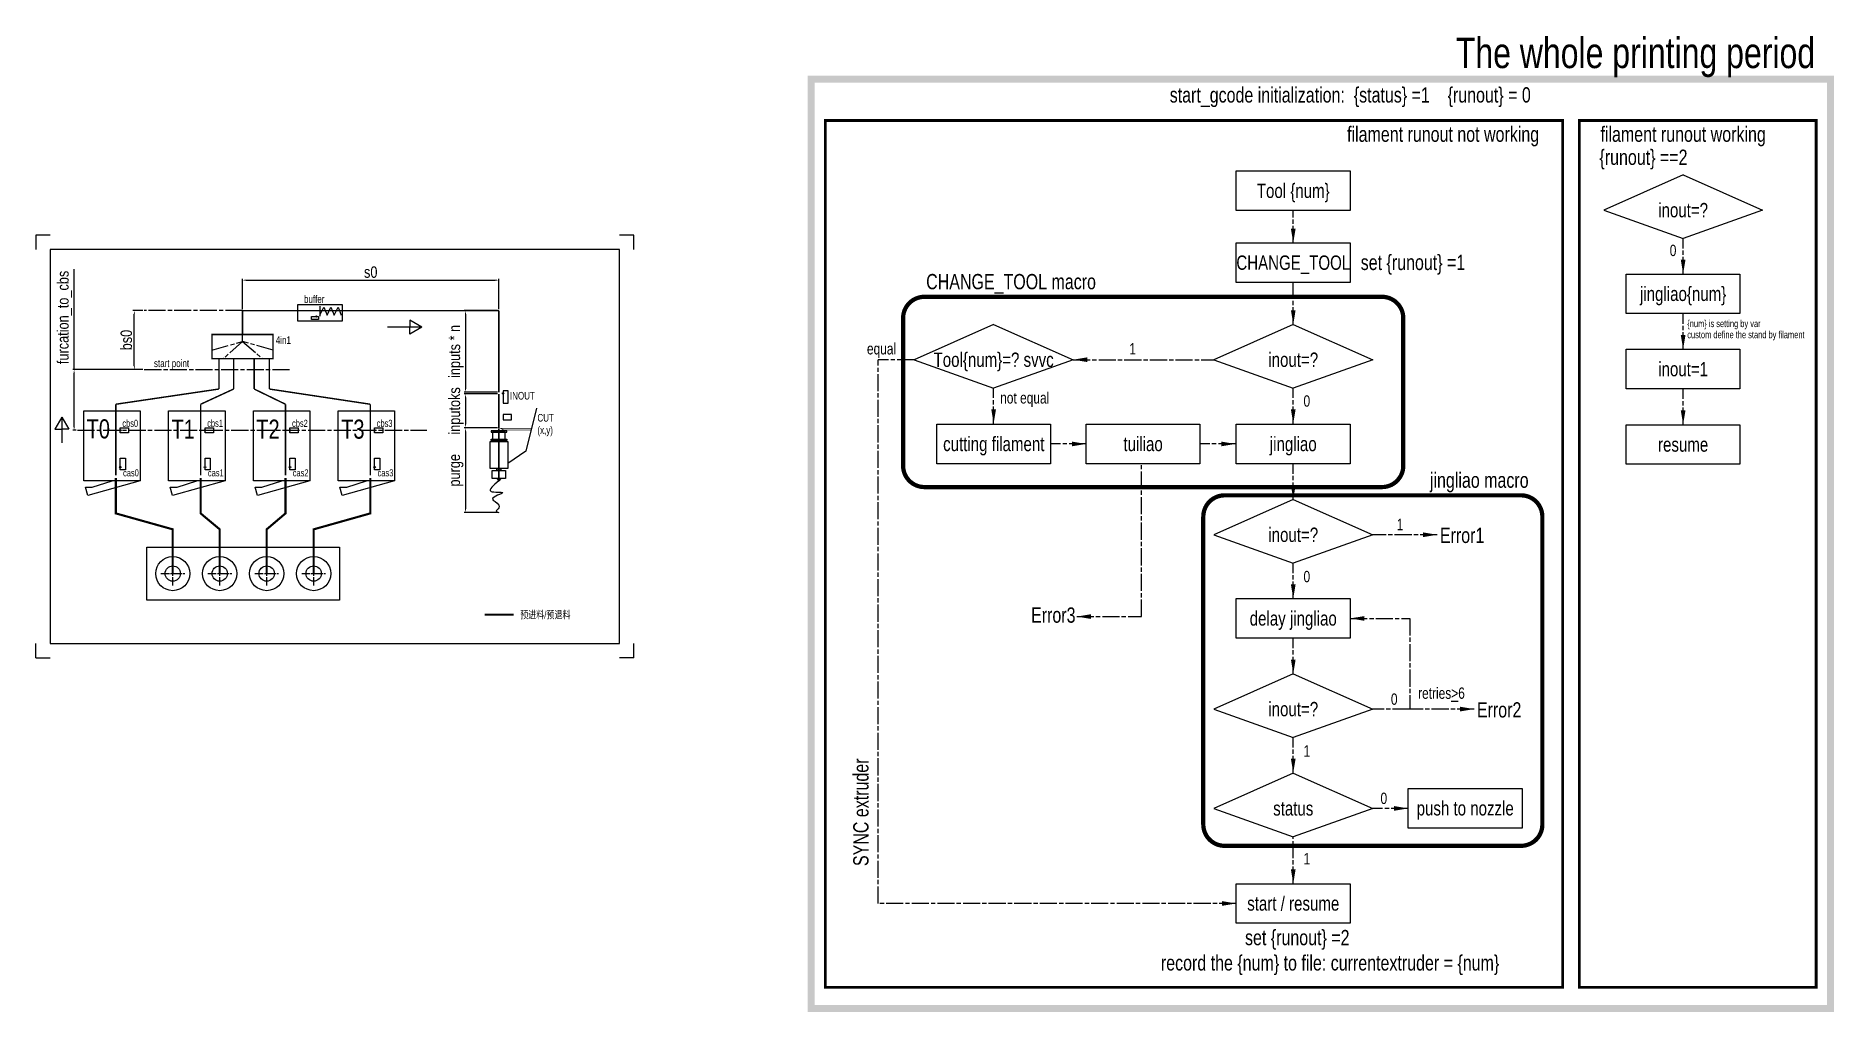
# Model space of a CAD drawing. Header units: millimetres. Extents: x 0 to 1263, y -249 to 437.
import ezdxf
from ezdxf.enums import TextEntityAlignment as Align

# ---------------------------------------------------------------- set-up
doc = ezdxf.new("R2010")
doc.units = ezdxf.units.MM
for name, pattern in [('AM_ISO08W050', [18, 12, -1.5, 3, -1.5]), ('AM_ISO08W050x2', [9, 6, -0.75, 1.5, -0.75]), ('PHANTOM2', [31.75, 15.875, -3.175, 3.175, -3.175, 3.175, -3.175])]:
    doc.linetypes.add(name, pattern=pattern)
doc.layers.get('0').update_dxf_attribs({"lineweight": 25})
for name, color, linetype, lineweight in [('AM_0', 7, 'Continuous', 25), ('AM_5', 3, 'Continuous', 25), ('AM_7', 4, 'AM_ISO08W050', 25), ('AM_8', 1, 'Continuous', 25), ('AM_BOR', 7, 'Continuous', 25)]:
    doc.layers.add(name, color=color, linetype=linetype, lineweight=lineweight)
doc.styles.add('ACISOTS', font='Arial.ttf', dxfattribs={"width": 0.75})
doc.styles.add('MCG_STANDARD', font='Arial.ttf', dxfattribs={"width": 0.8})
doc.dimstyles.new('_MCG$0', dxfattribs={"dimtxt": 3.5, "dimasz": 2.5, "dimexe": 1, "dimexo": 1, "dimgap": 1.5, "dimtad": 1, "dimdec": 0, "dimrnd": 0.05, "dimdsep": 46, "dimtxsty": 'MCG_STANDARD', "dimcen": 0, "dimclrd": 256, "dimclre": 256, "dimclrt": 2, "dimadec": 0, "dimazin": 2, "dimtp": 0.1, "dimtm": 0.1, "dimtfac": 0.71, "dimtdec": 0, "dimtmove": 0, "dimatfit": 3, "dimfxl": 0, "dimlwd": -1, "dimlwe": -1, "dimarcsym": 1})
doc.dimstyles.new('_MCG$7', dxfattribs={"dimtxt": 5, "dimasz": 2.5, "dimexe": 1, "dimexo": 1, "dimgap": 1.5, "dimtad": 1, "dimrnd": 0.05, "dimdsep": 46, "dimtxsty": 'MCG_STANDARD', "dimcen": 0, "dimclrd": 256, "dimclre": 256, "dimclrt": 2, "dimadec": 0, "dimazin": 2, "dimtp": 0.1, "dimtm": 0.1, "dimtfac": 0.71, "dimtmove": 0, "dimatfit": 3, "dimfxl": 0, "dimlwd": -1, "dimlwe": -1, "dimarcsym": 1})

# ---------------------------------------------------------------- blocks, each defined once
blk = doc.blocks.new('_MCG_A3')
at = {"layer": 'AM_BOR'}
for p, q in [((0, 297), (0, 287)), ((420, 297), (410, 297)), ((420, 287), (420, 297)), ((0, 0), (10, 0)), ((420, 0), (410, 0))]:
    blk.add_line(p, q, dxfattribs=at)
at = {"layer": 'AM_BOR', "color": 161}
for p, q in [((10, 297), (0, 297)), ((410, 287), (10, 287)), ((10, 287), (10, 10)), ((410, 10), (410, 287)), ((0, 0), (0, 10)), ((10, 10), (410, 10)), ((420, 0), (420, 10))]:
    blk.add_line(p, q, dxfattribs=at)
blk = doc.blocks.new('A$Cab3571d5')
for centre in [(25.6, -21.7), (25.6, -47.5)]:
    blk.add_circle(centre, 0.55)
at = {"layer": 'AM_0'}
for p, q in [((2.8, -67.5), (1.1, -61.5)), ((1.1, -61.5), (6, -61.5)), ((39.7, -57.2), (2.8, -67.5)), ((6, -61.5), (19.9, -57.2))]:
    blk.add_line(p, q, dxfattribs=at)
for points in [[(0, -7.9), (39.7, -7.9), (39.7, -57.2), (0, -57.2)], [(25.6, -23.5), (25.6, -19.9), (31.5, -19.9), (31.5, -23.5)], [(25.6, -41.2), (29.2, -41.2), (29.2, -49.3), (25.6, -49.3)]]:
    blk.add_lwpolyline(points, close=True, dxfattribs=at)
blk = doc.blocks.new('A$C6f15ffd2')
at = {"layer": 'AM_0'}
for p in [(-1.4, -26.8), (1.4, -26.8)]:
    blk.add_line(p, (0, -28.4), dxfattribs=at)
for points in [[(-5.5, 5.7), (5.5, 5.7), (5.5, 6.6), (-5.5, 6.6)], [(-5.5, 0.9), (5.5, 0.9), (5.5, 0), (-5.5, 0)], [(-4.4, 0.9), (4.4, 0.9), (4.4, 5.7), (-4.4, 5.7)], [(-1.4, 0), (1.4, 0), (1.4, -0.7), (-1.4, -0.7)], [(-6.2, -0.7), (6.2, -0.7), (6.2, -19.8), (-6.2, -19.8)], [(-4.6, -21.2), (4.6, -21.2), (4.6, -26.8), (-4.6, -26.8)], [(-1.4, -19.8), (1.4, -19.8), (1.4, -21.2), (-1.4, -21.2)]]:
    blk.add_lwpolyline(points, close=True, dxfattribs=at)
blk = doc.blocks.new('A$Ca246c201')
blk.add_circle((3, -7.1), 0.492)
at = {"layer": 'AM_0'}
for points in [[(3, -13.9), (6.6, -13.9), (6.6, -5.2), (3, -5.2)], [(3, -21.9), (3, -25.6), (9, -25.6), (9, -21.9)]]:
    blk.add_lwpolyline(points, close=True, dxfattribs=at)
blk = doc.blocks.new('A$C42762411')
at = {"layer": 'AM_0'}
for radius in [12, 5.37]:
    blk.add_circle((0, 0), radius, dxfattribs=at)
at = {"layer": 'AM_7', "linetype": 'AM_ISO08W050x2'}
for p, q in [((-8.4, 0), (8.4, 0)), ((0, -8.4), (0, 8.4))]:
    blk.add_line(p, q, dxfattribs=at)
blk = doc.blocks.new('A$C2a58edef')
at = {"layer": 'AM_0', "color": 0, "linetype": 'ByBlock'}
blk.add_lwpolyline([(-41.4, 13.5), (38.5, 13.5), (38.5, -14.3), (-41.4, -14.3)], close=True, dxfattribs=at)
at = {"layer": 'AM_0', "style": 'ACISOTS', "width": 0.75}
blk.add_attdef('RECTANGLE', text='', height=10.1, dxfattribs=at).set_placement((-1.4, -0.4), align=Align.MIDDLE_CENTER)
blk = doc.blocks.new('A$C27494f5f')
at = {"layer": 'AM_0', "color": 0, "linetype": 'ByBlock'}
for points in [[(0, 24.8), (-55.8, 0), (0, -19.9)], [(0, 24.8), (55.8, 0), (0, -19.9)]]:
    blk.add_lwpolyline(points, dxfattribs=at)
at = {"layer": 'AM_0', "style": 'ACISOTS', "width": 0.75}
blk.add_attdef('RECTANGLE', text='', height=10.1, dxfattribs=at).set_placement((0, 0), align=Align.MIDDLE_CENTER)
blk = doc.blocks.new('*D57')
at = {"layer": 'AM_5', "transparency": 16777216}
for p, q in [((75.1, 244), (68.1, 244)), ((69.1, 205.1), (69.1, 241.5)), ((75.1, 202.6), (68.1, 202.6))]:
    blk.add_line(p, q, dxfattribs=at)
for points in [[(68.7, 241.5), (69.5, 241.5), (69.1, 244)], [(68.7, 205.1), (69.5, 205.1), (69.1, 202.6)]]:
    blk.add_solid(points, dxfattribs=at)
at = {"layer": 'Defpoints', "color": 0, "transparency": 16777216}
for p in [(69.1, 244), (76.1, 244), (76.1, 202.6)]:
    blk.add_point(p, dxfattribs=at)
at = {"layer": 'AM_5', "color": 2, "transparency": 16777216, "insert": (63.5, 223.3), "char_height": 8, "attachment_point": 5, "rotation": 90, "style": 'MCG_STANDARD'}
blk.add_mtext('bs0', dxfattribs=at)
blk = doc.blocks.new('*D58')
at = {"layer": 'AM_5', "transparency": 16777216}
for p, q in [((145.1, 245), (145.1, 266.4)), ((147.6, 265.4), (322.7, 265.4)), ((325.2, 245), (325.2, 266.4))]:
    blk.add_line(p, q, dxfattribs=at)
for points in [[(147.6, 265.8), (147.6, 264.9), (145.1, 265.4)], [(322.7, 265.8), (322.7, 264.9), (325.2, 265.4)]]:
    blk.add_solid(points, dxfattribs=at)
at = {"layer": 'Defpoints', "color": 0, "transparency": 16777216}
for p in [(325.2, 265.4), (145.1, 244), (325.2, 244)]:
    blk.add_point(p, dxfattribs=at)
at = {"layer": 'AM_5', "color": 2, "transparency": 16777216, "insert": (235.2, 271), "char_height": 8, "attachment_point": 5, "style": 'MCG_STANDARD'}
blk.add_mtext('s0', dxfattribs=at)
blk = doc.blocks.new('*D59')
at = {"layer": 'AM_5', "transparency": 16777216}
for p, q in [((324.2, 244), (300.8, 244)), ((301.8, 241.5), (301.8, 189.1)), ((324.2, 186.6), (300.8, 186.6))]:
    blk.add_line(p, q, dxfattribs=at)
for points in [[(301.4, 241.5), (302.2, 241.5), (301.8, 244)], [(301.4, 189.1), (302.2, 189.1), (301.8, 186.6)]]:
    blk.add_solid(points, dxfattribs=at)
at = {"layer": 'Defpoints', "color": 0, "transparency": 16777216}
for p in [(325.2, 244), (301.8, 186.6), (325.2, 186.6)]:
    blk.add_point(p, dxfattribs=at)
at = {"layer": 'AM_5', "color": 2, "transparency": 16777216, "insert": (295.2, 215.3), "char_height": 8, "width": 40.319, "attachment_point": 5, "rotation": 90, "style": 'MCG_STANDARD'}
blk.add_mtext('inputs * n', dxfattribs=at)
blk = doc.blocks.new('*D60')
at = {"layer": 'AM_5', "transparency": 16777216}
for p, q in [((324.2, 185.4), (300.8, 185.4)), ((301.8, 182.9), (301.8, 164.1)), ((324.2, 161.6), (300.8, 161.6))]:
    blk.add_line(p, q, dxfattribs=at)
for points in [[(301.4, 182.9), (302.2, 182.9), (301.8, 185.4)], [(301.4, 164.1), (302.2, 164.1), (301.8, 161.6)]]:
    blk.add_solid(points, dxfattribs=at)
at = {"layer": 'Defpoints', "color": 0, "transparency": 16777216}
for p in [(325.2, 185.4), (301.8, 161.6), (325.2, 161.6)]:
    blk.add_point(p, dxfattribs=at)
at = {"layer": 'AM_5', "color": 2, "transparency": 16777216, "insert": (295.2, 173.5), "char_height": 8, "attachment_point": 5, "rotation": 90, "style": 'MCG_STANDARD'}
blk.add_mtext('inputoks', dxfattribs=at)
blk = doc.blocks.new('*D61')
at = {"layer": 'AM_5', "transparency": 16777216}
for p, q in [((324.2, 161.6), (300.8, 161.6)), ((301.8, 159.1), (301.8, 104.6)), ((324.2, 102.1), (300.8, 102.1))]:
    blk.add_line(p, q, dxfattribs=at)
for points in [[(301.4, 159.1), (302.2, 159.1), (301.8, 161.6)], [(301.4, 104.6), (302.2, 104.6), (301.8, 102.1)]]:
    blk.add_solid(points, dxfattribs=at)
at = {"layer": 'Defpoints', "color": 0, "transparency": 16777216}
for p in [(325.2, 161.6), (301.8, 102.1), (325.2, 102.1)]:
    blk.add_point(p, dxfattribs=at)
at = {"layer": 'AM_5', "color": 2, "transparency": 16777216, "insert": (295.1, 131.8), "char_height": 8, "attachment_point": 5, "rotation": 90, "style": 'MCG_STANDARD'}
blk.add_mtext('purge', dxfattribs=at)
blk = doc.blocks.new('*D63')
at = {"layer": 'AM_5', "transparency": 16777216}
for p, q in [((26.8, 202.6), (26.8, 273.2)), ((75.1, 202.6), (25.8, 202.6)), ((26.8, 162.4), (26.8, 200.1)), ((28.2, 159.9), (25.8, 159.9))]:
    blk.add_line(p, q, dxfattribs=at)
for points in [[(26.4, 200.1), (27.2, 200.1), (26.8, 202.6)], [(26.4, 162.4), (27.2, 162.4), (26.8, 159.9)]]:
    blk.add_solid(points, dxfattribs=at)
at = {"layer": 'Defpoints', "color": 0, "transparency": 16777216}
for p in [(76.1, 202.6), (26.8, 159.9), (29.2, 159.9)]:
    blk.add_point(p, dxfattribs=at)
at = {"layer": 'AM_5', "color": 2, "transparency": 16777216, "insert": (20.1, 239.2), "char_height": 8, "attachment_point": 5, "rotation": 90, "style": 'MCG_STANDARD'}
blk.add_mtext('furcation_to_cbs', dxfattribs=at)

msp = doc.modelspace()

# ---------------------------------------------------------------- linework, layer by layer
at = {"layer": 'AM_0'}
msp.add_line((199.5, 247), (199.5, 240.2), dxfattribs=at)
at = {"layer": 'AM_0', "const_width": 5}
msp.add_lwpolyline([(544.6, 406.7), (1260.7, 406.7), (1260.7, -246.4), (544.6, -246.4)], close=True, dxfattribs=at)
at = {"layer": 'AM_0', "color": 6, "const_width": 2}
for points in [[(1072.6, 377.6), (554.6, 377.6), (554.6, -231.5), (1072.6, -231.5)], [(1084.3, 377.6), (1250.7, 377.6), (1250.7, -231.5), (1084.3, -231.5)]]:
    msp.add_lwpolyline(points, close=True, dxfattribs=at)
at = {"layer": 'AM_0', "color": 2, "linetype": 'PHANTOM2', "const_width": 3}
msp.add_lwpolyline([(624.2, 253.7), (945.6, 253.7, -0.414214), (960.6, 238.7), (960.6, 135, -0.414214), (945.6, 120), (624.2, 120, -0.414214), (609.2, 135), (609.2, 238.7, -0.414214)], format="xyb", close=True, dxfattribs=at)
at = {"layer": 'AM_0'}
for points in [[(184, 248.4), (215.1, 248.4), (215.1, 236.6), (184, 236.6)], [(193.5, 239.9), (198.5, 239.9), (198.5, 237.7), (193.5, 237.7)], [(78, 77.8), (213.2, 77.8), (213.2, 40.6), (78, 40.6)]]:
    msp.add_lwpolyline(points, close=True, dxfattribs=at)
for points in [[(199.5, 240.8), (202.2, 246.5), (204.5, 240.8)], [(204.5, 240.8), (207.2, 246.5), (209.5, 240.8)], [(209.5, 240.8), (212.2, 246.5), (214.5, 240.8)], [(271.2, 232.3), (247, 232.3)], [(271.2, 232.3), (262.6, 237.2), (262.6, 232.3)], [(271.2, 232.3), (262.6, 227.4), (262.6, 232.3)], [(18.1, 169.2), (13.3, 160.6), (18.1, 160.6)], [(18.1, 169.2), (18.1, 151.2)], [(18.1, 169.2), (23, 160.6), (18.1, 160.6)], [(351.7, 175.4), (344.1, 145.3), (331.5, 136.6)]]:
    msp.add_lwpolyline(points, dxfattribs=at)
at = {"layer": 'AM_0', "color": 2, "linetype": 'AM_ISO08W050', "const_width": 0.5}
msp.add_lwpolyline([(347.9, 160.1), (328.6, 160.1), (326.6, 161.2), (348.1, 161.2)], dxfattribs=at)
at = {"layer": 'AM_0', "color": 5, "linetype": 'PHANTOM2', "const_width": 3}
msp.add_lwpolyline([(835.1, 114.2), (1043.3, 114.2, -0.414214), (1058.3, 99.2), (1058.3, -117.1, -0.414214), (1043.3, -132.1), (835.1, -132.1, -0.414214), (820.1, -117.1), (820.1, 99.2, -0.414214)], format="xyb", close=True, dxfattribs=at)
at = {"layer": 'AM_0'}
msp.add_circle((197, 239.9), 0.43, dxfattribs=at)
msp.add_spline([(325.2, 124.4), (319.7, 117), (327.9, 116.1), (320.7, 111.6), (325.2, 107.4), (325.2, 105.4), (323.3, 103), (325.2, 102.1)], degree=3, dxfattribs=at)
at = {"layer": 'AM_7'}
for p, q in [((145.1, 244), (76, 244)), ((76.1, 202.6), (179.4, 202.6)), ((617, 209.5), (591.6, 209.5)), ((29.2, 159.9), (274.5, 159.9)), ((965.1, -36), (939.1, -36))]:
    msp.add_line(p, q, dxfattribs=at)
at = {"layer": 'AM_7', "color": 1}
for p, q in [((123.6, 216.1), (145.1, 222.4)), ((145.1, 222.4), (131.6, 210.3)), ((145.1, 222.4), (145.1, 227.2)), ((166.6, 216.1), (145.1, 222.4)), ((145.1, 222.4), (159, 210.3))]:
    msp.add_line(p, q, dxfattribs=at)
at = {"layer": 'AM_7', "color": 2, "const_width": 1}
for points in [[(145.1, 227.2), (145.1, 244), (325.2, 244)], [(128.6, 188.9), (128.6, 210.3)], [(138.9, 188.9), (138.9, 210.3)], [(153.3, 188.9), (153.3, 210.3)], [(163.9, 188.9), (163.9, 210.3)], [(128.6, 188.9), (56.1, 178.2)], [(56.1, 128.3), (56.1, 178.2)], [(115.7, 178.2), (138.9, 188.9)], [(115.7, 128.3), (115.7, 178.2)], [(153.3, 188.9), (175.3, 178.2)], [(234.9, 178.2), (163.9, 188.9)], [(175.3, 128.3), (175.3, 178.2)], [(234.9, 128.3), (234.9, 178.2)]]:
    msp.add_lwpolyline(points, dxfattribs=at)
at = {"layer": 'AM_7', "const_width": 1}
msp.add_lwpolyline([(325.2, 244), (325.2, 186.6)], dxfattribs=at)
at = {"layer": 'AM_7', "color": 1, "const_width": 1}
msp.add_lwpolyline([(123.6, 227.2), (166.6, 227.2), (166.6, 210.3), (123.6, 210.3)], close=True, dxfattribs=at)
at = {"layer": 'AM_7', "color": 6}
msp.add_lwpolyline([(325.2, 185.4, 1, 1, 0), (325.2, 161.2, 1, 1, 0)], format="xyseb", dxfattribs=at)
at = {"layer": 'AM_7', "color": 5}
msp.add_lwpolyline([(325.2, 161, 1, 1, 0), (325.2, 124.4, 0, 0, 0)], format="xyseb", dxfattribs=at)
at = {"layer": 'AM_7', "color": 7, "const_width": 1.5}
for points in [[(96.1, 59.2), (96.1, 90.3), (56.1, 101.5), (56.1, 126.4)], [(129.1, 59.2), (129.1, 90.3), (115.7, 101.5), (115.7, 126.4)], [(162.1, 59.2), (162.1, 90.3), (175.3, 101.5), (175.3, 126.4)], [(195.1, 59.2), (195.1, 90.3), (234.9, 101.5), (234.9, 126.4)], [(315.2, 30.3), (335.6, 30.3)]]:
    msp.add_lwpolyline(points, dxfattribs=at)

# ---------------------------------------------------------------- block references
at = {"layer": 'AM_0', "lineweight": 0}
msp.add_blockref('_MCG_A3', (0, 0), dxfattribs=at)
at = {"layer": 'AM_0'}
for name, p in [('A$Ca246c201', (325.2, 192.9)), ('A$Cab3571d5', (33.6, 181.5)), ('A$Cab3571d5', (93.2, 181.5)), ('A$Cab3571d5', (152.8, 181.5)), ('A$Cab3571d5', (212.3, 181.5)), ('A$C6f15ffd2', (325.2, 152.8)), ('A$C42762411', (96.1, 59.2)), ('A$C42762411', (129.1, 59.2)), ('A$C42762411', (162.1, 59.2)), ('A$C42762411', (195.1, 59.2))]:
    msp.add_blockref(name, p, dxfattribs=at)
at = {"layer": 'AM_5'}
for p, values in [((884.7, 328.6), {'RECTANGLE': 'Tool {num}'}), ((884.7, 278.1), {'RECTANGLE': 'CHANGE_TOOL'}), ((1158.6, 256.2), {'RECTANGLE': 'jingliao{num}'}), ((1158.6, 203.3), {'RECTANGLE': 'inout=1'}), ((674.3, 150.7), {'RECTANGLE': 'cutting filament'}), ((779.2, 150.7), {'RECTANGLE': 'tuiliao'}), ((884.7, 150.7), {'RECTANGLE': 'jingliao'}), ((1158.6, 150.3), {'RECTANGLE': 'resume'}), ((884.7, 28.1), {'RECTANGLE': 'delay jingliao'}), ((1005.5, -105.3), {'RECTANGLE': 'push to nozzle'}), ((884.7, -172.2), {'RECTANGLE': 'start / resume'})]:
    msp.add_blockref('A$C2a58edef', p, dxfattribs=at).add_auto_attribs(values)
at = {"layer": 'AM_5', "color": 1}
for p, values in [((1157.2, 314.6), {'RECTANGLE': 'inout=?'}), ((672.8, 209.5), {'RECTANGLE': 'Tool{num}=? svvc'}), ((883.3, 209.5), {'RECTANGLE': 'inout=?'}), ((883.3, 86.5), {'RECTANGLE': 'inout=?'}), ((883.3, -36), {'RECTANGLE': 'inout=?'}), ((883.3, -105.8), {'RECTANGLE': 'status'})]:
    msp.add_blockref('A$C27494f5f', p, dxfattribs=at).add_auto_attribs(values)

# ---------------------------------------------------------------- texts
at = {"layer": 'AM_0', "style": 'ACISOTS', "width": 0.75}
for s, height, p in [('The whole printing period', 21.456, (997.5, 414.4)), ('start_gcode initialization:  {status} =1    {runout} = 0', 10.728, (796.5, 390.2)), ('start point', 5.364, (82.9, 204.3))]:
    msp.add_text(s, height=height, dxfattribs=at).set_placement(p)
at = {"layer": 'AM_0', "color": 6, "style": 'ACISOTS', "width": 0.75}
for s, height, p in [('filament runout not working', 10.728, (921.1, 362.6)), ('filament runout working', 10.728, (1099.1, 362.6)), ('{runout} ==2', 10.728, (1098.4, 346.4)), ('set {runout} =1', 10.728, (930.7, 272.5)), ('buffer', 5.36, (188.3, 249.4)), ('set {runout} =2', 10.728, (849.4, -201.9)), ('record the {num} to file: currentextruder = {num}', 10.728, (790.3, -219.7))]:
    msp.add_text(s, height=height, dxfattribs=at).set_placement(p)
at = {"layer": 'AM_0', "color": 2, "style": 'ACISOTS', "width": 0.75}
for s, height, p in [('0', 8, (1147.8, 282.3)), ('equal', 8, (583.8, 213.2)), ('1', 8, (768.1, 213.2)), ('not equal', 8, (677.4, 178.7)), ('0', 8, (890.5, 176.5)), ('T0', 13.41, (35.6, 154.2)), ('cbs0', 5, (60.7, 162.3)), ('T1', 13.41, (95.2, 154)), ('cbs1', 5, (120.3, 162.3)), ('T2', 13.41, (154.8, 154)), ('cbs2', 5, (179.9, 162.3)), ('T3', 13.41, (214.4, 154)), ('cbs3', 5, (239.4, 162.3)), ('1', 8, (956, 89.7)), ('0', 8, (890.5, 53.1)), ('0', 8, (951.9, -33)), ('1', 8, (890.5, -69.5)), ('0', 8, (944.6, -102.7)), ('1', 8, (890.5, -145.2))]:
    msp.add_text(s, height=height, dxfattribs=at).set_placement(p)
at = {"layer": 'AM_0', "color": 1, "style": 'ACISOTS', "width": 0.75}
for s, p in [('Error1', (986.3, 80.7)), ('Error3', (699.1, 24.7)), ('Error2', (1012.3, -41.9))]:
    msp.add_text(s, height=10.73, dxfattribs=at).set_placement(p)
msp.add_text('SYNC extruder', height=10.728, rotation=90, dxfattribs=at).set_placement((584.9, -146.3))
at = {"layer": 'AM_0', "color": 2, "insert": (971, -20.8), "char_height": 8, "width": 28.089, "attachment_point": 1, "style": 'ACISOTS'}
msp.add_mtext('retries{\\L>}6', dxfattribs=at)
at = {"layer": 'AM_7', "color": 1, "style": 'ACISOTS', "width": 0.75}
for s, p in [('4in1', (168.5, 220.6)), ('INOUT', (333, 181.5))]:
    msp.add_text(s, height=5.36, dxfattribs=at).set_placement(p)
at = {"layer": 'AM_7', "style": 'ACISOTS', "width": 0.75}
for s, height, p in [('CUT', 5.36, (352.3, 166)), ('(x,y)', 5.36, (352.3, 157.3)), ('cas0', 5, (61.2, 127.5)), ('cas1', 5, (120.8, 127.5)), ('cas2', 5, (180.4, 127.5)), ('cas3', 5, (240, 127.5))]:
    msp.add_text(s, height=height, dxfattribs=at).set_placement(p)
at = {"layer": 'AM_7', "color": 7, "style": 'ACISOTS', "width": 0.75}
msp.add_text('预进料/预退料', height=5.36, dxfattribs=at).set_placement((340.2, 27.6))
at = {"layer": 'AM_8', "color": 2, "linetype": 'PHANTOM2', "style": 'ACISOTS', "width": 0.75}
msp.add_text('CHANGE_TOOL macro', height=10.728, dxfattribs=at).set_placement((625.4, 259))
at = {"layer": 'AM_8', "color": 1, "linetype": 'PHANTOM2', "style": 'ACISOTS', "width": 0.75}
for s, p in [('{num} is setting by var', (1160.1, 232.4)), ('custom define the stand by filament', (1160.1, 224.6))]:
    msp.add_text(s, height=5, dxfattribs=at).set_placement(p)
at = {"layer": 'AM_8', "color": 5, "linetype": 'PHANTOM2', "style": 'ACISOTS', "width": 0.75}
msp.add_text('jingliao macro', height=10.728, dxfattribs=at).set_placement((979.3, 119.5))

# ---------------------------------------------------------------- dimensions: what is measured, and where the dimension line sits
at = {"layer": 'AM_5'}
for base, p1, p2, text, override, picture, middle in [((26.8, 159.9), (76.1, 202.6), (29.2, 159.9), 'furcation_to_cbs', {"dimtxt": 8}, '*D63', (26.8, 239.2)), ((301.8, 186.6), (325.2, 244), (325.2, 186.6), 'inputs * n', {"dimtxt": 8}, '*D59', (301.8, 215.3)), ((301.8, 161.6), (325.2, 185.4), (325.2, 161.6), 'inputoks', {"dimtxt": 8, "dimtad": 1, "dimtmove": 1}, '*D60', (301.8, 173.5))]:
    dim = msp.add_linear_dim(base=base, p1=p1, p2=p2, angle=90, text=text, dimstyle='_MCG$0', override=override, dxfattribs=at)
    dim.commit()
    dim.dimension.update_dxf_attribs({"geometry": picture, "text_midpoint": middle, "dimtype": 160})
dim = msp.add_linear_dim(base=(325.2, 265.4), p1=(145.1, 244), p2=(325.2, 244), text='s0', dimstyle='_MCG$0', override={"dimtxt": 8}, dxfattribs=at)
dim.commit()
dim.dimension.update_dxf_attribs({"geometry": '*D58', "text_midpoint": (235.2, 271)})
for base, p1, p2, text, override, picture, middle in [((69.1, 244), (76.1, 202.6), (76.1, 244), 'bs0', {"dimtxt": 8}, '*D57', (63.5, 223.3)), ((301.8, 102.1), (325.2, 161.6), (325.2, 102.1), 'purge', {"dimtxt": 8, "dimtad": 1, "dimtmove": 1}, '*D61', (295.1, 131.8))]:
    dim = msp.add_linear_dim(base=base, p1=p1, p2=p2, angle=90, text=text, dimstyle='_MCG$0', override=override, dxfattribs=at)
    dim.commit()
    dim.dimension.update_dxf_attribs({"geometry": picture, "text_midpoint": middle})

# ---------------------------------------------------------------- leaders
at = {"layer": 'AM_7'}
for points, override in [([(883.3, 291.5), (883.3, 314.2)], {"dimasz": 10, "dimgap": 1.5, "dimtad": 0, "dimdec": 0}), ([(1157.2, 269.7), (1157.2, 294.7)], {"dimasz": 10, "dimgap": 1.5, "dimtad": 0, "dimdec": 0}), ([(883.3, 234.3), (883.3, 263.7)], {"dimasz": 10, "dimgap": 1.5, "dimtad": 0, "dimdec": 0}), ([(1157.2, 216.8), (1157.2, 241.8)], {"dimasz": 10, "dimgap": 1.5, "dimtad": 0, "dimdec": 0}), ([(843.3, -172.6), (591.6, -172.6), (591.6, 209.5)], {"dimasz": 10, "dimtad": 0, "dimdec": 0}), ([(728.6, 209.5), (827.5, 209.5)], {"dimasz": 10, "dimgap": 1.5, "dimtad": 0, "dimdec": 0}), ([(672.8, 164.6), (672.8, 189.6)], {"dimasz": 10, "dimtad": 0, "dimdec": 0}), ([(883.3, 164.6), (883.3, 189.6)], {"dimasz": 10, "dimgap": 1.5, "dimtad": 0, "dimdec": 0}), ([(1157.2, 163.9), (1157.2, 188.9)], {"dimasz": 10, "dimgap": 1.5, "dimtad": 0, "dimdec": 0}), ([(737.8, 150.3), (712.8, 150.3)], {"dimasz": 10, "dimtad": 0, "dimdec": 0}), ([(842.7, 150.3), (817.7, 150.3)], {"dimasz": 10, "dimtad": 0, "dimdec": 0}), ([(731.2, 29), (776.6, 29), (776.6, 136.3)], {"dimasz": 10, "dimtad": 0, "dimdec": 0}), ([(883.3, 111.3), (883.3, 136.3)], {"dimasz": 10, "dimgap": 1.5, "dimtad": 0, "dimdec": 0}), ([(984.5, 86.5), (939.1, 86.5)], {"dimasz": 10, "dimtad": 0, "dimdec": 0}), ([(883.3, 41.6), (883.3, 66.6)], {"dimasz": 10, "dimgap": 1.5, "dimtad": 0, "dimdec": 0}), ([(923.3, 27.7), (965.1, 27.7), (965.1, -36)], {"dimasz": 10, "dimtad": 0, "dimdec": 0}), ([(883.3, -11.2), (883.3, 13.8)], {"dimasz": 10, "dimgap": 1.5, "dimtad": 0, "dimdec": 0}), ([(1010.5, -36), (965.1, -36)], {"dimasz": 10, "dimtad": 0, "dimdec": 0}), ([(883.3, -80.9), (883.3, -55.9)], {"dimasz": 10, "dimgap": 1.5, "dimtad": 0, "dimdec": 0}), ([(964.1, -105.8), (939.1, -105.8)], {"dimasz": 10, "dimtad": 0, "dimdec": 0}), ([(883.3, -158.7), (883.3, -125.6)], {"dimasz": 10, "dimgap": 1.5, "dimtad": 0, "dimdec": 0})]:
    msp.add_leader(points, dimstyle='_MCG$7', override=override, dxfattribs=at)

doc.saveas('drawing.dxf')
